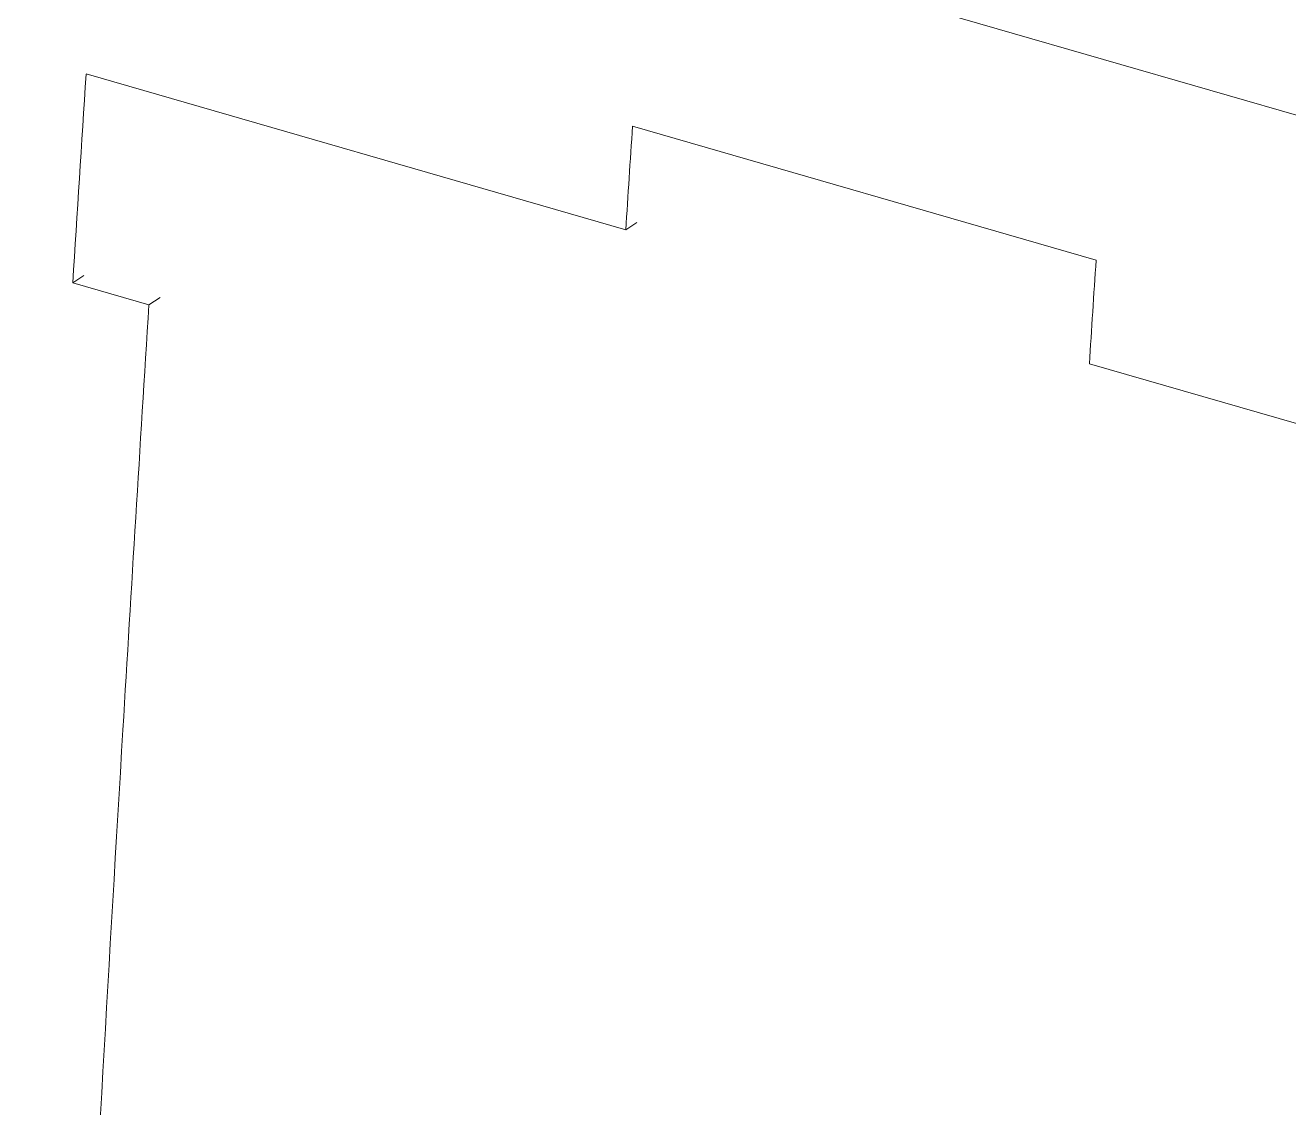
# Model space of a CAD drawing. Header units: inches. Extents: x 9220 to 92460, y -39241 to 4813.
# Drawn here: x 74973.7 to 74985.94, y -33744.56 to -33734.08 of the extents above; entities that cross this region are included whole.
import ezdxf

# ---------------------------------------------------------------- set-up
doc = ezdxf.new("R2010")
doc.units = ezdxf.units.IN
doc.header["$MEASUREMENT"] = 0

# ---------------------------------------------------------------- blocks, each defined once
blk = doc.blocks.new('A$C027ebf9d')
at = {"color": 0, "linetype": 'Continuous', "lineweight": 0}
for p, q in [((19.0121, -14.68948), (18.16653, -14.44539)), ((18.46001, -14.68881), (18.18213, -14.60859)), ((18.70214, -14.70432), (18.46347, -14.63542)), ((18.46572, -14.68503), (18.46001, -14.68881)), ((18.18104, -14.71228), (18.17528, -14.71612)), ((18.21449, -14.72744), (18.17528, -14.71612)), ((18.21449, -14.72744), (18.22025, -14.7236)), ((18.97655, -14.83792), (18.69868, -14.75771))]:
    blk.add_line(p, q, dxfattribs=at)
at = {"color": 0, "linetype": 'Continuous', "lineweight": 0, "extrusion": (0, 0, -1)}
for centre, major_axis, start_param, end_param in [((37.73081, -1.68516), (10.9193, 37.82555), -2.044027, -2.041027), ((38.24738, -1.83426), (10.91931, 37.82559), -2.041027, -2.039539)]:
    blk.add_ellipse(centre, major_axis=major_axis, ratio=0.433013, start_param=start_param, end_param=end_param, dxfattribs=at)
at = {"color": 0, "linetype": 'Continuous', "lineweight": 0}
blk.add_ellipse((38.00871, -1.76536), major_axis=(-10.91931, -37.82559), ratio=0.433013, start_param=-1.102054, end_param=-1.100566, dxfattribs=at)
for points in [[(18.21449, -14.72744), (18.2099, -14.80039), (18.19102, -15.10823), (18.16536, -15.57867), (18.14178, -16.09575), (18.12217, -16.59723), (18.10654, -17.09813), (18.09457, -17.63651), (18.08823, -18.077), (18.08593, -18.38182), (18.08537, -18.52746), (18.08529, -18.55474)], [(18.93049, -14.93413), (18.9259, -15.00708), (18.90702, -15.31492), (18.88137, -15.78537), (18.85779, -16.30244), (18.83818, -16.80392), (18.82254, -17.30483), (18.81058, -17.8432), (18.80424, -18.2837), (18.80193, -18.58851), (18.80138, -18.73415), (18.80129, -18.76143)]]:
    blk.add_open_spline(points, degree=3, knots=[0.1237088, 0.1237088, 0.1237088, 0.1237088, 0.1666156, 0.3049644, 0.4020326, 0.474555, 0.6050941, 0.7036498, 0.8010898, 0.8739842, 0.8907937, 0.8907937, 0.8907937, 0.8907937], dxfattribs=at)

msp = doc.modelspace()

# ---------------------------------------------------------------- block references
at = {"xscale": 18.8131500959034, "yscale": 18.8131500959034, "zscale": 18.8131500959034}
msp.add_blockref('A$C027ebf9d', (74632.23, -33459.72), dxfattribs=at)

doc.saveas('drawing.dxf')
